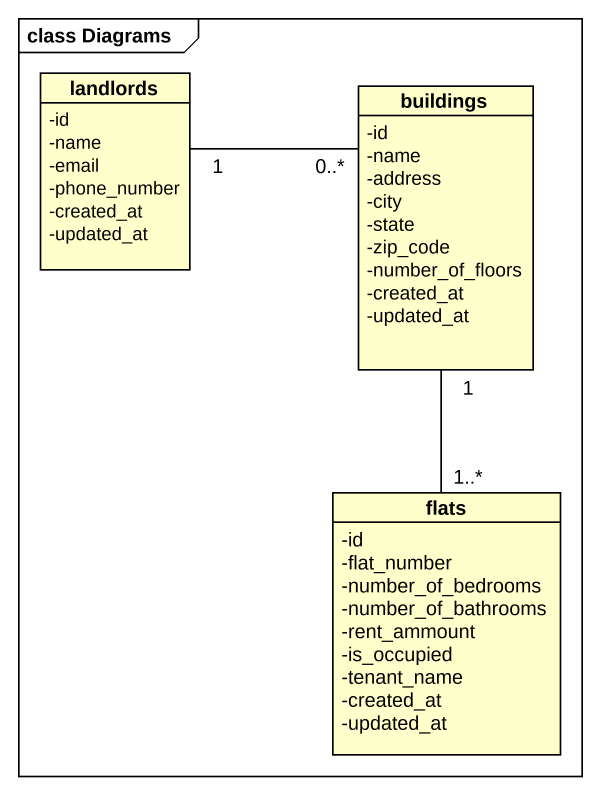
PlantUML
@startuml
mainframe class Diagrams
hide circle
hide empty members
skinparam classAttributeIconSize 0
class landlords {
  -id
  -name
  -email
  -phone_number
  -created_at
  -updated_at
}
class buildings {
  -id
  -name
  -address
  -city
  -state
  -zip_code
  -number_of_floors
  -created_at
  -updated_at
}
class flats {
  -id
  -flat_number
  -number_of_bedrooms
  -number_of_bathrooms
  -rent_ammount
  -is_occupied
  -tenant_name
  -created_at
  -updated_at
}
landlords "1" -right- "0..*" buildings
buildings "1" -- "1..*" flats
@enduml
